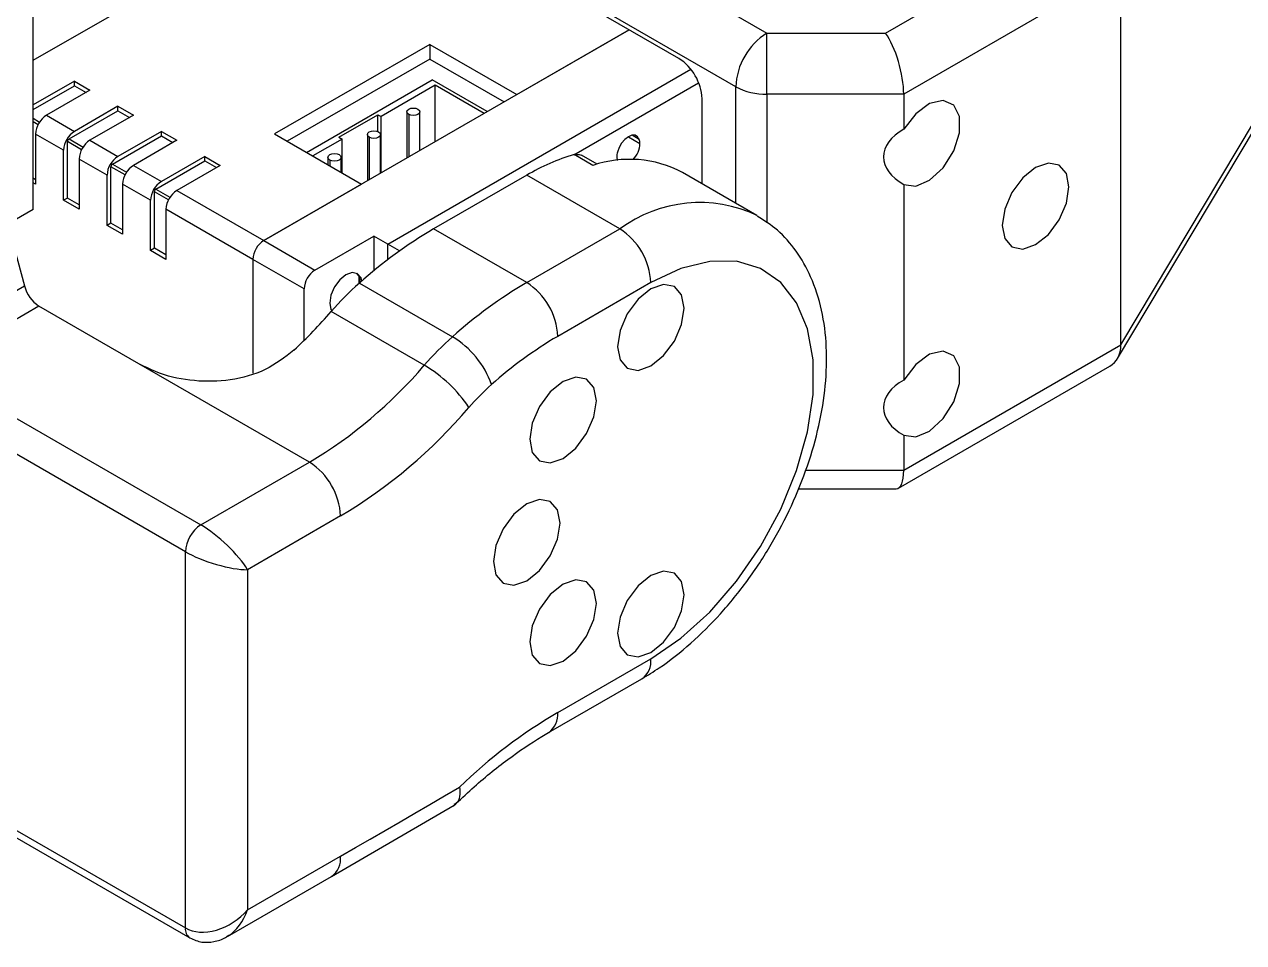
# Model space of a CAD drawing. Header units: millimetres. Extents: x 227 to 1067, y 103 to 697.
# Drawn here: x 868.3 to 923.9, y 575.7 to 617.6 of the extents above; entities that cross this region are included whole.
import ezdxf

# ---------------------------------------------------------------- set-up
doc = ezdxf.new("R2010")
doc.units = ezdxf.units.MM
doc.header["$LTSCALE"] = 2

msp = doc.modelspace()

# ---------------------------------------------------------------- linework, layer by layer
at = {"color": 7, "linetype": 'Continuous', "lineweight": 25}
for p, q in [((870.445, 635.515), (902.154, 617.21)), ((900.74, 614.76), (869.031, 633.065)), ((898.144, 616.055), (871.627, 631.362)), ((868.725, 609.171), (868.725, 624.686)), ((918.296, 602.99), (931.502, 625.141)), ((868.725, 615.971), (883.507, 624.505)), ((918.137, 602.364), (931.328, 624.493)), ((907.569, 617.21), (916.556, 622.398)), ((918.296, 620.137), (908.397, 614.422)), ((918.296, 602.99), (918.296, 620.137)), ((895.881, 617.361), (879.229, 607.748)), ((890.757, 614.403), (895.881, 617.361)), ((902.154, 614.422), (902.154, 617.21)), ((902.154, 617.21), (907.569, 617.21)), ((886.797, 616.689), (879.726, 612.607)), ((886.797, 616.689), (890.757, 614.403)), ((886.797, 616.689), (886.797, 616.026)), ((886.797, 616.026), (880.299, 612.276)), ((886.797, 616.026), (890.183, 614.072)), ((884.886, 607.585), (898.696, 615.557)), ((870.602, 615.014), (868.725, 613.93)), ((868.725, 613.726), (870.602, 614.81)), ((871.309, 614.606), (869.329, 613.463)), ((870.602, 615.014), (871.309, 614.606)), ((870.602, 614.81), (870.602, 615.014)), ((870.602, 614.81), (871.132, 614.504)), ((881.178, 611.769), (886.903, 615.074)), ((887.044, 614.829), (884.575, 613.403)), ((889.411, 613.626), (886.903, 615.074)), ((889.27, 613.544), (887.044, 614.829)), ((887.044, 612.26), (887.044, 614.829)), ((893.364, 611.663), (899.05, 614.945)), ((899.205, 610.342), (899.205, 614.218)), ((908.397, 614.422), (902.154, 614.422)), ((908.397, 614.422), (908.397, 612.822)), ((870.355, 612.381), (872.582, 613.667)), ((872.582, 613.871), (870.602, 612.728)), ((872.582, 613.871), (873.289, 613.463)), ((872.582, 613.667), (872.582, 613.871)), ((872.582, 613.667), (873.112, 613.361)), ((882.655, 612.458), (884.433, 613.485)), ((884.433, 613.485), (884.575, 613.403)), ((884.433, 612.718), (884.433, 613.485)), ((885.747, 613.618), (885.748, 611.511)), ((886.348, 611.857), (886.347, 613.618)), ((869.329, 613.463), (870.602, 612.728)), ((873.289, 613.463), (871.309, 612.32)), ((884.575, 610.834), (884.575, 613.403)), ((870.107, 611.871), (868.834, 612.605)), ((868.834, 612.605), (868.834, 610.319)), ((872.335, 611.238), (874.562, 612.524)), ((874.562, 612.728), (872.582, 611.585)), ((874.562, 612.728), (875.269, 612.32)), ((874.562, 612.524), (874.562, 612.728)), ((874.562, 612.524), (875.092, 612.218)), ((879.726, 612.607), (883.686, 610.321)), ((882.797, 612.377), (881.46, 611.605)), ((882.655, 612.458), (882.797, 612.377)), ((882.797, 610.834), (882.797, 612.377)), ((883.951, 612.58), (883.952, 610.474)), ((884.552, 610.821), (884.551, 612.581)), ((870.107, 609.584), (870.107, 611.871)), ((870.284, 609.686), (870.284, 612.258)), ((871.309, 612.32), (872.582, 611.585)), ((875.269, 612.32), (873.289, 611.177)), ((870.814, 611.462), (870.814, 609.176)), ((872.087, 610.728), (870.814, 611.462)), ((874.314, 610.095), (876.542, 611.381)), ((876.542, 611.585), (874.562, 610.442)), ((876.542, 611.585), (877.249, 611.177)), ((876.542, 611.381), (876.542, 611.585)), ((876.542, 611.381), (877.072, 611.075)), ((882.155, 611.543), (882.155, 611.204)), ((882.755, 610.858), (882.755, 611.543)), ((894.227, 611.177), (893.378, 611.667)), ((894.419, 611.229), (893.705, 611.641)), ((895.316, 611.564), (895.338, 611.402)), ((872.087, 608.441), (872.087, 610.728)), ((872.264, 608.543), (872.264, 611.115)), ((873.289, 611.177), (874.562, 610.442)), ((877.249, 611.177), (875.269, 610.034)), ((891.214, 610.728), (886.972, 608.279)), ((895.457, 608.279), (891.214, 610.728)), ((901.706, 608.898), (898.312, 610.857)), ((868.834, 610.523), (868.725, 610.586)), ((868.834, 610.319), (868.725, 610.382)), ((872.794, 610.319), (872.794, 608.033)), ((874.067, 609.585), (872.794, 610.319)), ((879.229, 607.748), (883.686, 610.321)), ((908.397, 610.306), (908.397, 601.39)), ((870.284, 609.686), (870.107, 609.584)), ((870.814, 609.38), (870.284, 609.686)), ((874.244, 607.4), (874.244, 609.973)), ((875.269, 610.034), (879.229, 607.748)), ((868.725, 609.171), (858.934, 603.519)), ((870.814, 609.176), (870.107, 609.584)), ((874.067, 607.298), (874.067, 609.585)), ((878.734, 606.891), (874.774, 609.176)), ((874.774, 609.176), (874.774, 606.89)), ((867.567, 608.503), (868.32, 605.68)), ((872.264, 608.543), (872.087, 608.441)), ((872.794, 608.237), (872.264, 608.543)), ((872.794, 608.033), (872.087, 608.441)), ((881.562, 606.401), (884.249, 607.952)), ((884.886, 607.585), (884.249, 607.952)), ((884.249, 607.952), (884.249, 606.377)), ((891.214, 605.83), (886.972, 608.279)), ((891.214, 605.83), (895.457, 608.279)), ((874.244, 607.4), (874.067, 607.298)), ((874.774, 607.094), (874.244, 607.4)), ((879.229, 607.748), (881.562, 606.401)), ((885.42, 607.276), (884.886, 607.585)), ((884.886, 606.881), (884.886, 607.585)), ((874.774, 606.89), (874.067, 607.298)), ((878.734, 606.891), (878.734, 601.705)), ((881.067, 605.543), (878.734, 606.891)), ((883.58, 605.804), (883.58, 606.12)), ((883.588, 605.812), (887.831, 603.362)), ((896.871, 605.829), (892.629, 603.38)), ((863.37, 602.822), (868.32, 605.68)), ((881.067, 603.196), (881.067, 605.543)), ((868.985, 604.759), (864.035, 601.901)), ((873.537, 602.131), (868.985, 604.759)), ((886.543, 602.061), (882.301, 604.511)), ((908.397, 597.275), (918.296, 602.99)), ((864.035, 601.901), (876.365, 594.783)), ((881.315, 597.641), (873.537, 602.131)), ((908.154, 596.458), (917.787, 602.019)), ((875.658, 593.558), (863.328, 600.677)), ((908.397, 598.875), (908.397, 597.275)), ((876.365, 594.783), (881.315, 597.641)), ((903.587, 596.429), (908.047, 596.429)), ((882.729, 595.191), (878.486, 592.742)), ((875.658, 576.411), (875.658, 593.558)), ((878.486, 592.742), (878.486, 577.228)), ((892.629, 586.233), (896.871, 588.682)), ((892.214, 585.317), (896.457, 587.766)), ((861.417, 584.632), (875.658, 576.411)), ((861.354, 584.33), (875.865, 575.953)), ((882.315, 578.761), (887.903, 582.011)), ((878.486, 577.228), (882.729, 579.677)), ((877.572, 576.023), (882.315, 578.761))]:
    msp.add_line(p, q, dxfattribs=at)
at = {"color": 8, "linetype": 'Continuous', "lineweight": 25}
for p, q in [((900.74, 609.456), (900.74, 614.76)), ((902.154, 614.422), (902.154, 608.559)), ((885.835, 613.495), (885.836, 611.562)), ((868.725, 613.322), (869.016, 613.153)), ((868.946, 613.031), (868.725, 613.159)), ((870.355, 612.381), (870.996, 612.01)), ((884.039, 612.458), (884.04, 610.525)), ((895.846, 612.483), (896.376, 612.177)), ((896.346, 612.363), (896.023, 612.55)), ((870.926, 611.888), (870.284, 612.258)), ((882.243, 611.421), (882.243, 611.154)), ((872.906, 610.745), (872.264, 611.115)), ((872.335, 611.238), (872.976, 610.867)), ((874.885, 609.602), (874.244, 609.973)), ((874.314, 610.095), (874.956, 609.725)), ((903.927, 597.275), (908.397, 597.275))]:
    msp.add_line(p, q, dxfattribs=at)
at = {"color": 7, "linetype": 'Continuous', "lineweight": 25, "flags": 128}
for points in [[(908.397, 610.306), (908.942, 610.227), (909.579, 610.496), (910.194, 611.066), (910.678, 611.834), (910.944, 612.663), (910.944, 613.405), (910.678, 613.928), (910.194, 614.137), (909.579, 613.996), (908.942, 613.53), (908.397, 612.822)], [(885.835, 613.495), (885.77, 613.552), (885.747, 613.618), (885.77, 613.684), (885.835, 613.74), (885.932, 613.778), (886.047, 613.791), (886.162, 613.778), (886.259, 613.741)], [(886.259, 613.741), (886.324, 613.684), (886.347, 613.618), (886.324, 613.552), (886.259, 613.496), (886.162, 613.458), (886.047, 613.445), (885.932, 613.458), (885.835, 613.495)], [(884.039, 612.458), (883.974, 612.514), (883.951, 612.58), (883.974, 612.647), (884.039, 612.703), (884.136, 612.741), (884.251, 612.754), (884.366, 612.741), (884.463, 612.703)], [(884.463, 612.703), (884.528, 612.647), (884.551, 612.581), (884.528, 612.514), (884.463, 612.458), (884.366, 612.421), (884.251, 612.407), (884.136, 612.42), (884.039, 612.458)], [(896.346, 612.363), (896.269, 612.484), (896.152, 612.547), (896.006, 612.547), (895.846, 612.483), (895.685, 612.361), (895.54, 612.194), (895.423, 611.996), (895.346, 611.786)], [(882.243, 611.421), (882.178, 611.477), (882.155, 611.543), (882.178, 611.609), (882.243, 611.666), (882.34, 611.703), (882.455, 611.716), (882.57, 611.703), (882.667, 611.666)], [(882.667, 611.666), (882.732, 611.609), (882.755, 611.543), (882.732, 611.477), (882.667, 611.421), (882.57, 611.383), (882.455, 611.37), (882.34, 611.383), (882.243, 611.421)], [(893.378, 611.667), (893.61, 611.678), (893.705, 611.641)], [(914.407, 611.074), (913.826, 610.604), (913.332, 609.939), (913.003, 609.179), (912.887, 608.44), (913.003, 607.835), (913.332, 607.456), (913.826, 607.36), (914.407, 607.563), (914.989, 608.032), (915.482, 608.697), (915.812, 609.457), (915.928, 610.196), (915.812, 610.801), (915.482, 611.18), (914.989, 611.276), (914.407, 611.074)], [(883.705, 605.915), (883.662, 606.054), (883.502, 606.239), (883.261, 606.286), (882.977, 606.187), (882.692, 605.958), (882.452, 605.633), (882.291, 605.262), (882.234, 604.901)], [(883.646, 605.863), (883.592, 606.095), (883.465, 606.258)], [(896.871, 588.682), (898.235, 589.616), (899.553, 590.809), (900.78, 592.223), (901.873, 593.807), (902.796, 595.509), (903.517, 597.271), (904.012, 599.032), (904.264, 600.732), (904.264, 602.315), (904.012, 603.724), (903.517, 604.914), (902.796, 605.843), (901.873, 606.479), (900.78, 606.802), (899.553, 606.799), (898.235, 606.471), (896.871, 605.829)], [(896.871, 605.544), (896.289, 605.074), (895.796, 604.409), (895.467, 603.649), (895.351, 602.91), (895.467, 602.305), (895.796, 601.926), (896.289, 601.83), (896.871, 602.032), (897.453, 602.502), (897.946, 603.167), (898.276, 603.927), (898.391, 604.666), (898.276, 605.271), (897.946, 605.65), (897.453, 605.746), (896.871, 605.544)], [(882.234, 604.901), (882.291, 604.606), (882.327, 604.54)], [(908.397, 598.875), (908.942, 598.796), (909.579, 599.065), (910.194, 599.634), (910.678, 600.402), (910.944, 601.232), (910.944, 601.974), (910.678, 602.496), (910.194, 602.706), (909.579, 602.565), (908.942, 602.099), (908.397, 601.39)], [(891.796, 600.186), (891.467, 599.427), (891.351, 598.688), (891.467, 598.083), (891.796, 597.704), (892.289, 597.608), (892.871, 597.81), (893.453, 598.28), (893.946, 598.945), (894.276, 599.705), (894.391, 600.443), (894.276, 601.048), (893.946, 601.428), (893.453, 601.523), (892.871, 601.321), (892.289, 600.852), (891.796, 600.186)], [(889.694, 593.112), (889.81, 592.507), (890.139, 592.128), (890.633, 592.032), (891.214, 592.234), (891.796, 592.704), (892.289, 593.369), (892.619, 594.129), (892.735, 594.868), (892.619, 595.473), (892.289, 595.852), (891.796, 595.948), (891.214, 595.746), (890.633, 595.276), (890.139, 594.611), (889.81, 593.851), (889.694, 593.112)], [(896.871, 588.968), (897.453, 589.437), (897.946, 590.103), (898.276, 590.862), (898.391, 591.601), (898.276, 592.206), (897.946, 592.585), (897.453, 592.681), (896.871, 592.479), (896.289, 592.009), (895.796, 591.344), (895.467, 590.584), (895.351, 589.846), (895.467, 589.241), (895.796, 588.861), (896.289, 588.766), (896.871, 588.968)], [(891.796, 588.466), (892.289, 588.37), (892.871, 588.572), (893.453, 589.041), (893.946, 589.707), (894.276, 590.466), (894.391, 591.205), (894.276, 591.81), (893.946, 592.189), (893.453, 592.285), (892.871, 592.083), (892.289, 591.614), (891.796, 590.948), (891.467, 590.188), (891.351, 589.45), (891.467, 588.845), (891.796, 588.466)], [(882.729, 579.677), (883.407, 580.069), (884.085, 580.461), (884.762, 580.854), (885.44, 581.248), (886.118, 581.642), (886.796, 582.037), (887.473, 582.433), (888.151, 582.83)]]:
    msp.add_lwpolyline(points, dxfattribs=at)
at = {"color": 7, "linetype": 'Continuous', "lineweight": 25}
for centre, radius, start, end in [((903.811, 614.62), 3.074, 122.6055, 177.3945), ((896.902, 614.113), 2.305, 2.6055, 57.3945), ((902.097, 617.307), 2.886, 241.9598, 271.1441), ((869.909, 612.556), 1.076, 122.6055, 177.3945), ((871.182, 611.822), 1.076, 122.6055, 177.3945), ((870.437, 612.251), 0.154, 122.6055, 177.3945), ((871.889, 611.414), 1.076, 122.6055, 177.3945), ((895.207, 612.236), 1.171, 317.3356, 357.0962), ((895.839, 612.185), 0.537, 359.0977, 19.364), ((873.162, 610.679), 1.076, 122.6055, 177.3945), ((896.118, 602.386), 9.677, 106.4478, 120.4489), ((895.898, 606.264), 5.189, 62.2671, 108.7817), ((896.202, 611.556), 0.887, 164.9625, 179.4534), ((872.417, 611.108), 0.154, 122.6055, 177.3945), ((873.869, 610.271), 1.076, 122.6055, 177.3945), ((875.142, 609.536), 1.076, 122.6055, 177.3945), ((874.397, 609.966), 0.154, 122.6055, 177.3945), ((875.849, 609.128), 1.076, 122.6055, 177.3945), ((897.516, 590.265), 20.873, 120.343, 131.8568), ((893.801, 605.69), 3.074, 2.6055, 57.3945), ((879.809, 606.842), 1.076, 122.6055, 177.3945), ((882.142, 605.495), 1.076, 122.6055, 177.3945), ((893.172, 595.041), 14.417, 131.6635, 138.9424), ((901.759, 587.816), 20.873, 120.343, 131.8568), ((889.558, 603.24), 3.074, 2.6055, 57.3945), ((869.834, 606.072), 1.563, 194.5185, 237.1078), ((863.747, 620.694), 24.62, 313.2232, 318.9041), ((897.415, 592.592), 14.417, 131.6635, 138.9424), ((885.698, 599.806), 4.148, 19.3474, 59.0457), ((902.033, 587.314), 18.617, 120.343, 131.8568), ((870.465, 615.776), 21.133, 300.8905, 319.5364), ((883.432, 596.723), 6.179, 33.5598, 59.7647), ((897.278, 592.563), 11.534, 131.6635, 138.9424), ((870.586, 615.488), 23.652, 300.8905, 319.5364), ((879.659, 595.051), 3.074, 2.6055, 57.3945), ((877.193, 593.489), 1.537, 122.6055, 177.3945), ((904.737, 565.656), 23.875, 120.4743, 134.0023)]:
    msp.add_arc(centre, radius, start, end, dxfattribs=at)
at = {"color": 8, "linetype": 'Continuous', "lineweight": 25}
for centre, radius, start, end in [((899.097, 603.369), 6.112, 64.536, 126.5528), ((895.92, 588.561), 0.959, 304.0407, 7.2574), ((891.626, 586.134), 1.007, 305.8593, 5.6063), ((881.749, 579.569), 0.986, 305.0133, 6.2988), ((876.134, 576.351), 0.479, 172.7401, 235.9841)]:
    msp.add_arc(centre, radius, start, end, dxfattribs=at)
at = {"color": 7, "linetype": 'Continuous', "lineweight": 25}
for centre, major_axis, ratio, start_param, end_param in [((907.569, 615.577), (-0.534, 1.993), 0.317858, 4.012029, 5.582825), ((910.518, 611.564), (3.041, 0), 0.577382, 2.342943, 3.940243), ((916.556, 603.617), (-1.428, 1.449), 0.686877, 2.96453, 3.750009), ((910.518, 600.133), (3.041, 0), 0.577382, 2.342943, 3.940243), ((907.569, 598.429), (-0.534, 1.993), 0.317858, 3.056636, 4.012029), ((877.072, 593.558), (1.536, -1.415), 0.264838, 0.702881, 2.273677), ((877.072, 593.558), (1.993, -0.623), 0.264711, 4.009543, 5.58034), ((877.072, 578.044), (1.763, 1.326), 0.711499, 3.435656, 5.006453)]:
    msp.add_ellipse(centre, major_axis=major_axis, ratio=ratio, start_param=start_param, end_param=end_param, dxfattribs=at)
at = {"color": 8, "linetype": 'Continuous', "lineweight": 25}
msp.add_ellipse((877.072, 578.044), major_axis=(0.267, 2.19), ratio=0.71152, start_param=3.661555, end_param=4.418475, dxfattribs=at)
at = {"color": 7, "linetype": 'Continuous', "lineweight": 25}
for points, knots in [([(896.457, 587.766), (896.725, 587.93), (897.489, 588.395), (898.707, 589.358), (900.059, 590.698), (901.294, 592.221), (902.386, 593.884), (903.31, 595.649), (904.043, 597.474), (904.567, 599.32), (904.863, 601.149), (904.913, 602.922), (904.699, 604.595), (904.228, 606.064), (903.531, 607.281), (902.712, 608.237), (902.036, 608.663), (901.719, 608.863)], [0, 0, 0, 0, 0.038488, 0.109674, 0.18064, 0.251356, 0.321891, 0.392404, 0.463058, 0.53402, 0.605492, 0.677628, 0.750382, 0.822861, 0.88571, 0.946457, 1, 1, 1, 1]), ([(880.608, 602.753), (880.19, 602.43), (879.356, 601.783), (877.723, 601.333), (876.052, 601.301), (874.592, 601.605), (873.855, 601.972), (873.537, 602.131)], [0, 0, 0, 0, 0.211985, 0.424231, 0.631723, 0.841062, 1, 1, 1, 1]), ([(887.883, 581.972), (888.161, 582.237), (888.972, 583.009), (890.321, 584.101), (891.494, 584.895), (892.111, 585.257), (892.214, 585.317)], [0, 0, 0, 0, 0.196878, 0.573307, 0.928529, 1, 1, 1, 1]), ([(888.151, 582.83), (888.152, 582.826), (888.169, 582.709), (888.178, 582.448), (888.103, 582.152), (887.949, 582.066), (887.889, 582.033)], [0, 0, 0, 0, 0.010347, 0.299616, 0.730114, 1, 1, 1, 1]), ([(875.865, 575.953), (876.045, 575.875), (876.392, 575.725), (876.966, 575.768), (877.384, 575.89), (877.583, 576.044), (877.628, 576.078)], [0, 0, 0, 0, 0.31194, 0.600058, 0.911068, 1, 1, 1, 1])]:
    msp.add_open_spline(points, degree=3, knots=knots, dxfattribs=at)

doc.saveas('drawing.dxf')
